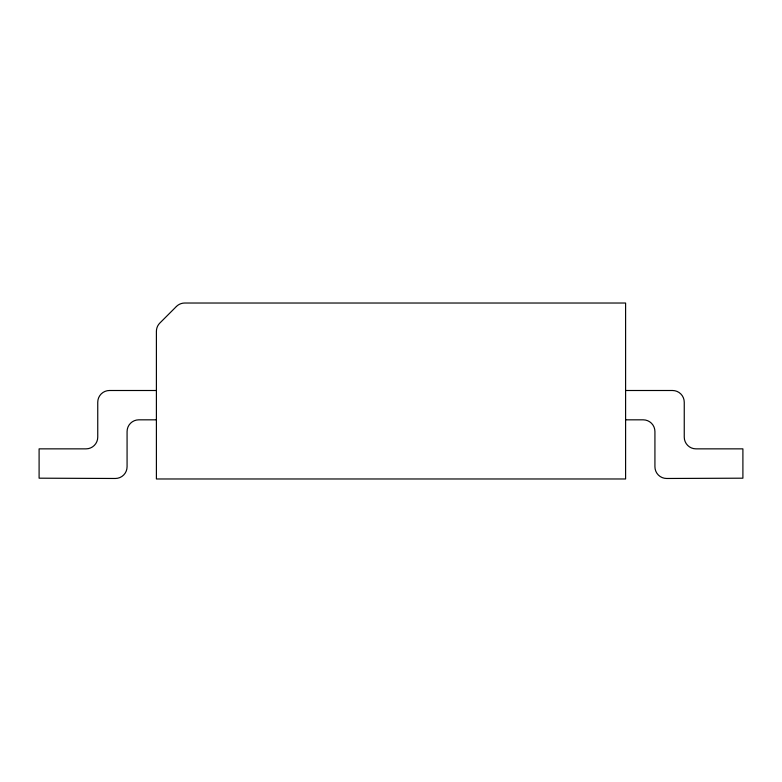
<?xml version="1.0" encoding="UTF-8"?>
<svg xmlns="http://www.w3.org/2000/svg" width="782" height="782" viewBox="0 0 782 782"><rect width="100%" height="100%" fill="white"/><g stroke="black" fill="none" stroke-linecap="round" stroke-linejoin="round"><path stroke-width="1.17" d="M156.4 390.501L109.48 390.501A11.73 11.73 0 0 0 97.75 402.231L97.75 437.128A11.73 11.73 0 0 1 86.02 448.858L39.1 448.858L39.1 478.183L115.345 478.476A11.73 11.73 0 0 0 127.075 466.746L127.075 431.556A11.73 11.73 0 0 1 138.805 419.826L156.4 419.826M625.6 390.501L672.52 390.501A11.73 11.73 0 0 1 684.25 402.231L684.25 437.128A11.73 11.73 0 0 0 695.98 448.858L742.9 448.858L742.9 478.183L666.655 478.476A11.73 11.73 0 0 1 654.925 466.746L654.925 431.556A11.73 11.73 0 0 0 643.195 419.826L625.6 419.826M176.429 306.456L159.831 323.054A11.73 11.73 0 0 0 156.4 331.343L156.4 478.975L625.6 478.975L625.6 303.025L184.718 303.025A11.73 11.73 0 0 0 176.429 306.456"/></g></svg>
